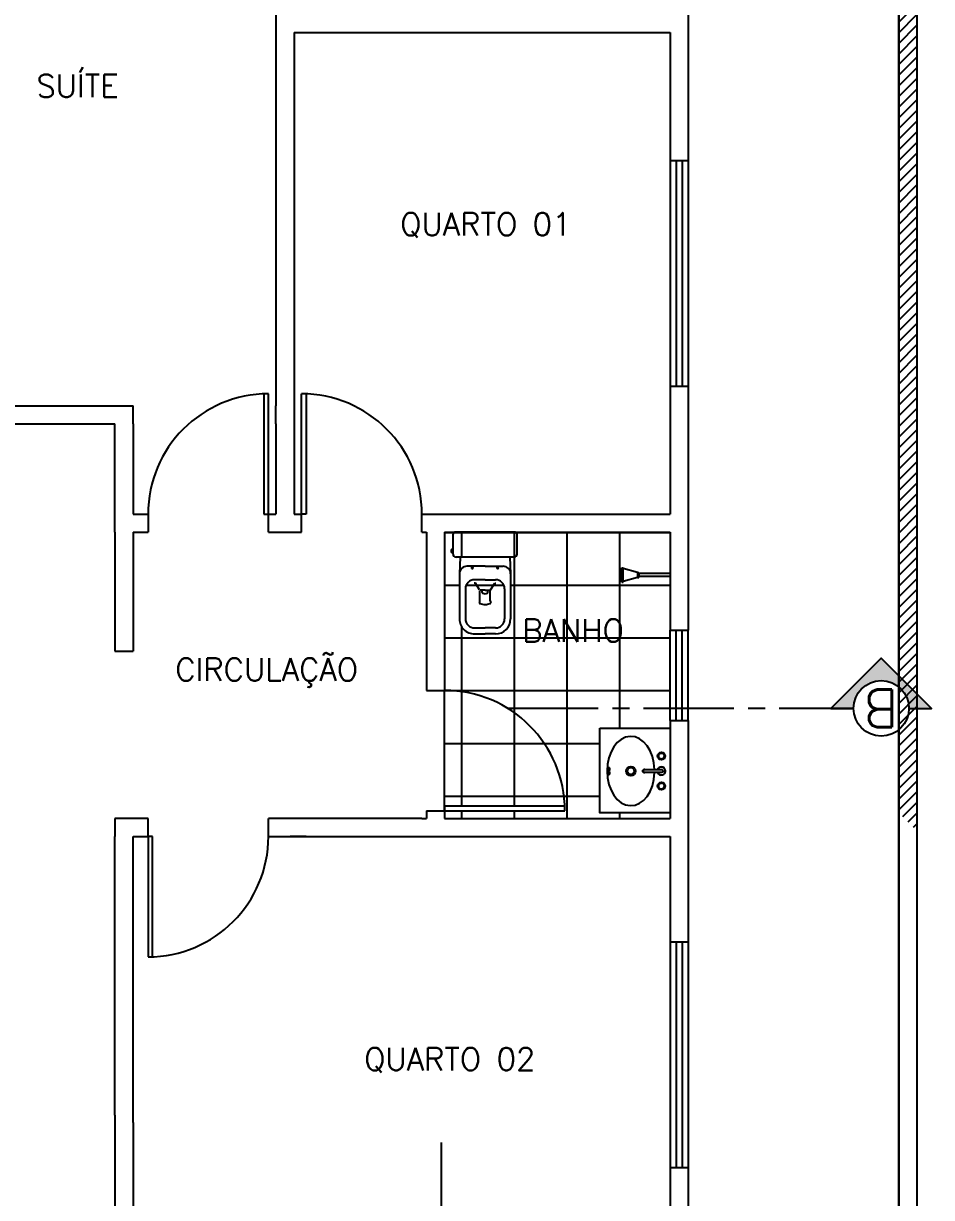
# Model space of a CAD drawing. Header units: millimetres. Extents: x -84873 to 45490, y -31 to 107079.
# Drawn here: x -2178 to 3856, y 27433 to 35232 of the extents above; entities that cross this region are included whole.
import ezdxf
from ezdxf.enums import TextEntityAlignment as Align

# ---------------------------------------------------------------- set-up
doc = ezdxf.new("R2010")
doc.units = ezdxf.units.MM
for name, color, linetype, true_color in [('ARQ-PISO', 9, 'Continuous', 0x808080), ('ARQ-TEXTO3', 3, 'Continuous', 0x00ff00), ('ESQUADRIAS', 7, 'Continuous', 0x992600)]:
    doc.layers.add(name, color=color, linetype=linetype, true_color=true_color)
doc.layers.add('ARQ-PÇ-HIDROSSAN', color=7, linetype='Continuous')
doc.styles.add('textstyle227', font='')
doc.styles.add('textstyle228', font='')
doc.styles.add('textstyle231', font='ROMANS')
doc.styles.add('textstyle232', font='ROMANS')
doc.styles.add('textstyle236', font='')
doc.styles.add('textstyle237', font='')
doc.styles.add('textstyle239', font='')
doc.styles.add('textstyle95', font='arial.ttf')
doc.styles.get('textstyle227').set_extended_font_data('romans')
doc.styles.get('textstyle228').set_extended_font_data('romans')
doc.styles.get('textstyle236').set_extended_font_data('romans')
doc.styles.get('textstyle237').set_extended_font_data('romans')
doc.styles.get('textstyle239').set_extended_font_data('romans')

# ---------------------------------------------------------------- blocks, each defined once
blk = doc.blocks.new('cx-ac-02-planta')
for p, q in [((0, 0.2005), (0, -0.2005)), ((0.145, 0.2125), (0.012, 0.2125)), ((0.165, 0.1925), (0.165, -0.1925)), ((0.165, 0.1651), (0.275, 0.17)), ((0.275, 0.17), (0.575, 0.17)), ((0.225, 0), (0.225, 0.12)), ((0.375, 0.13), (0.575, 0.13)), ((0.225, 0), (0.225, -0.12)), ((0.315, 0), (0.315, 0.07)), ((0.315, 0), (0.315, -0.07)), ((0.3388, 0.0644), (0.3388, 0.0713)), ((0.3827, 0.0368), (0.3388, 0.0644)), ((0.3846, 0), (0.3846, 0.0298)), ((0.3996, 0.0186), (0.3846, 0.0198)), ((0.3846, 0), (0.3846, -0.0298)), ((0.4547, 0.0348), (0.3896, 0.0348)), ((0.635, 0.07), (0.635, 0)), ((0.635, -0.07), (0.635, 0)), ((0.675, 0.07), (0.675, 0)), ((0.675, -0.07), (0.675, 0)), ((0.3827, -0.0368), (0.3388, -0.0644)), ((0.3388, -0.0644), (0.3388, -0.0713)), ((0.3996, -0.0186), (0.3846, -0.0198)), ((0.4547, -0.0348), (0.3896, -0.0348)), ((0.375, -0.13), (0.575, -0.13)), ((0.145, -0.2125), (0.012, -0.2125)), ((0.1136, -0.2125), (0.1136, -0.2205)), ((0.1136, -0.2205), (0.1336, -0.2205)), ((0.1316, -0.2225), (0.1156, -0.2225)), ((0.1336, -0.2125), (0.1336, -0.2205)), ((0.165, -0.1651), (0.275, -0.17)), ((0.275, -0.17), (0.575, -0.17))]:
    blk.add_line(p, q)
for centre, radius, start, end in [((0.012, 0.2005), 0.012, 90, 180), ((0.145, 0.1925), 0.02, 0, 90), ((0.275, 0.12), 0.05, 90, 180), ((0.575, 0.07), 0.1, 0, 90), ((0.241, 0.0844), 0.00967, 164.56292, 180), ((0.241, 0.0844), 0.00967, 180, 195.43708), ((0.2384, 0.0851), 0.00694, 146.30994, 164.56292), ((0.2384, 0.0836), 0.00694, 195.43708, 213.69006), ((0.2367, 0.0862), 0.00493, 121.85353, 146.30994), ((0.2367, 0.0825), 0.00493, 213.69006, 238.14647), ((0.2357, 0.0879), 0.00294, 90, 121.85353), ((0.2357, 0.0808), 0.00294, 238.14647, 270), ((0.2357, 0.0879), 0.00294, 58.14647, 90), ((0.2357, 0.0808), 0.00294, 270, 301.85353), ((0.2346, 0.0862), 0.00493, 33.69006, 58.14647), ((0.2346, 0.0825), 0.00493, 301.85353, 326.30994), ((0.2329, 0.0851), 0.00694, 15.43708, 33.69006), ((0.2329, 0.0836), 0.00694, 326.30994, 344.56292), ((0.2303, 0.0844), 0.00967, 0, 15.43708), ((0.2303, 0.0844), 0.00967, 344.56292, 0), ((0.375, 0.07), 0.06, 90, 180), ((0.575, 0.07), 0.06, 0, 90), ((0.3896, 0.0298), 0.005, 90, 180), ((0.3987, 0.0119), 0.0067, 14.1141, 81.87895), ((0.3532, -0.0045), 0.055, 4.68496, 19.1599), ((0.3532, 0.0045), 0.055, 340.8401, 355.31504), ((0.453, 0.0695), 0.0347, 272.82366, 292.69005), ((0.4683, 0.0329), 0.005, 13.94246, 112.69005), ((0.3628, -0.0019), 0.1161, 0.91585, 18.02033), ((0.3628, 0.0019), 0.1161, 341.97967, 359.08415), ((0.2357, -0.0808), 0.00294, 90, 121.85353), ((0.2357, -0.0808), 0.00294, 58.14647, 90), ((0.375, -0.07), 0.06, 180, 270), ((0.3896, -0.0298), 0.005, 180, 270), ((0.3987, -0.0119), 0.0067, 278.12105, 345.8859), ((0.453, -0.0695), 0.0347, 67.30995, 87.17634), ((0.4683, -0.0329), 0.005, 247.30995, 346.05754), ((0.575, -0.07), 0.1, 270, 0), ((0.575, -0.07), 0.06, 270, 0), ((0.275, -0.12), 0.05, 180, 270), ((0.241, -0.0844), 0.00967, 164.56292, 180), ((0.241, -0.0844), 0.00967, 180, 195.43708), ((0.2384, -0.0836), 0.00694, 146.30994, 164.56292), ((0.2384, -0.0851), 0.00694, 195.43708, 213.69006), ((0.2367, -0.0825), 0.00493, 121.85353, 146.30994), ((0.2367, -0.0862), 0.00493, 213.69006, 238.14647), ((0.2357, -0.0879), 0.00294, 238.14647, 270), ((0.2357, -0.0879), 0.00294, 270, 301.85353), ((0.2346, -0.0825), 0.00493, 33.69006, 58.14647), ((0.2346, -0.0862), 0.00493, 301.85353, 326.30994), ((0.2329, -0.0836), 0.00694, 15.43708, 33.69006), ((0.2329, -0.0851), 0.00694, 326.30994, 344.56292), ((0.2303, -0.0844), 0.00967, 0, 15.43708), ((0.2303, -0.0844), 0.00967, 344.56292, 0), ((0.012, -0.2005), 0.012, 180, 270), ((0.1156, -0.2205), 0.002, 180, 270), ((0.1316, -0.2205), 0.002, 270, 0), ((0.145, -0.1925), 0.02, 270, 0)]:
    blk.add_arc(centre, radius, start, end)
blk = doc.blocks.new('chuv-01-planta')
for p, q in [((-0.3216, -0.0467), (-0.3216, 0.0467)), ((-0.3216, 0.0467), (-0.3133, 0.0467)), ((-0.3133, -0.0467), (-0.3133, 0.0467)), ((-0.2167, 0.0167), (-0.3133, 0.0425)), ((-0.2167, 0.0167), (-0.2083, 0.0167)), ((-0.2167, 0.0167), (-0.2167, -0.0167)), ((-0.2083, 0.0167), (-0.2083, -0.0167)), ((0, 0.0106), (-0.2083, 0.0106)), ((0, 0.0106), (0, -0.0106)), ((-0.3216, -0.0467), (-0.3133, -0.0467)), ((-0.2167, -0.0167), (-0.3133, -0.0425)), ((-0.2167, -0.0167), (-0.2083, -0.0167)), ((0, -0.0106), (-0.2083, -0.0106))]:
    blk.add_line(p, q)
blk = doc.blocks.new('ADC_IND_CORTE1')
at = {"transparency": 33554687}
h = blk.add_hatch(color=256, dxfattribs=at)
edge = h.paths.add_edge_path(flags=0)
edge.add_line((0.1842, 0), (0.3342, 0))
edge.add_line((0.3342, 0), (0, 0.3343))
edge.add_line((0, 0.3343), (-0.3342, 0))
edge.add_line((-0.3342, 0), (-0.1842, 0))
edge.add_arc((0, 0), 0.1842, 0, 180, ccw=False)
for p, q in [((-1.8809, 0), (-2.4819, 0)), ((-1.672, 0), (-1.7856, 0)), ((-0.9794, 0), (-1.5804, 0)), ((-0.7705, 0), (-0.8841, 0)), ((-0.1842, 0), (-0.6789, 0))]:
    blk.add_line(p, q)
blk.add_lwpolyline([(0.1842, 0), (0.3342, 0), (0, 0.3343), (-0.3342, 0), (-0.1842, 0)])
blk.add_circle((0, 0), 0.1842)
at = {"style": 'textstyle95'}
blk.add_attdef('A', text='', height=0.25, dxfattribs=at).set_placement((0, 0), align=Align.MIDDLE)

msp = doc.modelspace()

# ---------------------------------------------------------------- hatches: boundary and pattern name
at = {"layer": 'ARQ-PISO', "ltscale": 0.03, "transparency": 33554687}
h = msp.add_hatch(dxfattribs=at)
h.set_pattern_fill('_USER', color=256, scale=50, angle=45, style=0, pattern_type=0)
h.set_pattern_definition([(45, (65483.98, -1e-11), (-35.35534, 35.35534), [])])
h.paths.add_polyline_path([(3759.5, 40461.4), (3639.5, 40461.4), (3639.5, 29990.7), (3759.5, 29870.7)], flags=0)
h = msp.add_hatch(dxfattribs=at)
h.set_pattern_fill('_USER', color=256, scale=350, angle=90, style=0, pattern_type=0)
h.set_pattern_definition([(90, (65483.98, -2e-11), (-350, 2e-14), []), (180, (65483.98, -2e-11), (-4e-14, -350), [])])
edge = h.paths.add_edge_path(flags=0)
edge.add_line((2119.5, 31202), (2119.5, 31852))
edge.add_line((2119.5, 31852), (619.5, 31852))
edge.add_line((619.5, 31852), (619.5, 30802))
edge.add_arc((619.5, 30002), 800, 0, 90, ccw=False)
edge.add_line((1419.5, 30002), (619.5, 30002))
edge.add_line((619.5, 30002), (619.5, 29952))
edge.add_line((619.5, 29952), (2119.5, 29952))
edge.add_line((2119.5, 29952), (2119.5, 29987.7))
edge.add_line((2119.5, 29987.7), (1652.1, 29987.7))
edge.add_line((1652.1, 29987.7), (1652.1, 30551.2))
edge.add_line((1652.1, 30551.2), (2119.5, 30551.2))
edge.add_line((2119.5, 30551.2), (2119.5, 30602))
edge.add_line((2119.5, 30602), (2119.5, 31202))
h.paths.add_polyline_path([(1797.9, 31521.7), (1797.9, 31615.2), (1806.3, 31615.2), (1806.3, 31611), (1902.8, 31585.1), (1911.2, 31585.1), (1911.2, 31551.8), (1902.8, 31551.8), (1806.3, 31525.9), (1806.3, 31521.7)], flags=0)
edge = h.paths.add_edge_path(flags=0)
edge.add_line((959, 31177), (889, 31177))
edge.add_line((889, 31177), (819, 31177))
edge.add_arc((819, 31277), 100, 180, 270, ccw=False)
edge.add_line((719, 31277), (719, 31577))
edge.add_arc((769, 31577), 50, 174.94621, 180, ccw=False)
edge.add_line((719.2, 31581.4), (723.8, 31687))
edge.add_line((723.8, 31687), (696.5, 31687))
edge.add_arc((696.5, 31707), 20, 180, 270, ccw=False)
edge.add_line((676.5, 31707), (676.5, 31718.4))
edge.add_line((676.5, 31718.4), (666.5, 31718.4))
edge.add_line((666.5, 31718.4), (666.5, 31738.4))
edge.add_line((666.5, 31738.4), (676.5, 31738.4))
edge.add_line((676.5, 31738.4), (676.5, 31707))
edge.add_arc((696.5, 31707), 20, 180, 270)
edge.add_line((696.5, 31687), (1054.1, 31687))
edge.add_line((1054.1, 31687), (1058.8, 31581.4))
edge.add_arc((1009, 31577), 50, 0, 5.05379, ccw=False)
edge.add_line((1059, 31577), (1059, 31277))
edge.add_arc((959, 31277), 100, 270, 360, ccw=False)
edge = h.paths.add_edge_path(flags=0)
edge.add_line((959, 31217), (889, 31217))
edge.add_line((889, 31217), (819, 31217))
edge.add_arc((819, 31277), 60, 180, 270, ccw=False)
edge.add_line((759, 31277), (759, 31477))
edge.add_arc((819, 31477), 60, 90, 180, ccw=False)
edge.add_line((819, 31537), (889, 31537))
edge.add_line((889, 31537), (959, 31537))
edge.add_arc((959, 31477), 60, 0, 90, ccw=False)
edge.add_line((1019, 31477), (1019, 31277))
edge.add_arc((959, 31277), 60, 270, 360, ccw=False)
edge = h.paths.add_edge_path(flags=0)
edge.add_arc((887.1, 31489.2), 116.1, 270.91585, 288.02033, ccw=False)
edge.add_arc((890.8, 31489.2), 116.1, 251.97967, 269.08415, ccw=False)
edge.add_arc((856.1, 31383.7), 5, 157.30995, 256.05754, ccw=False)
edge.add_arc((819.5, 31399), 34.7, 337.30995, 362.82366)
edge.add_line((854.2, 31400.7), (854.2, 31462.4))
edge.add_arc((859.2, 31462.4), 5, 90, 180, ccw=False)
edge.add_line((859.2, 31467.4), (889, 31467.4))
edge.add_line((889, 31467.4), (918.8, 31467.4))
edge.add_arc((918.8, 31462.4), 5, 0, 90, ccw=False)
edge.add_line((923.8, 31462.4), (923.8, 31397.3))
edge.add_arc((958.4, 31399), 34.7, 182.82366, 202.69005)
edge.add_arc((921.8, 31383.7), 5, -76.05754, 22.69005, ccw=False)
edge = h.paths.add_edge_path(flags=0)
edge.add_arc((973.3, 31611), 9.67, 90, 113.14213, ccw=False)
edge.add_arc((973.9, 31613.7), 6.94, 26.80615, 94.57578, ccw=False)
edge.add_arc((975.2, 31617.3), 4.93, 293.51789, 354.68561, ccw=False)
edge.add_arc((973.3, 31621.7), 9.67, 254.56292, 293.14213, ccw=False)
edge.add_arc((972.6, 31619.1), 6.94, 209.5987, 254.56292, ccw=False)
edge.add_arc((971.5, 31615.3), 4.93, 113.48646, 176.73584, ccw=False)
edge = h.paths.add_edge_path(flags=0)
edge.add_arc((973.8, 31621.8), 9.67, 234.90866, 282.93149, ccw=False)
edge.add_arc((969.7, 31616.4), 2.94, 135.51665, 238.40637, ccw=False)
edge.add_arc((972.6, 31613.6), 6.94, 105.43708, 135.88078, ccw=False)
edge.add_arc((972.9, 31610.9), 9.67, 54.90866, 102.93149, ccw=False)
edge.add_arc((977, 31616.3), 2.94, -44.48335, 58.40637, ccw=False)
edge.add_arc((974.1, 31619.1), 6.94, 285.43708, 315.88078, ccw=False)
edge = h.paths.add_edge_path(flags=0)
edge.add_arc((803.9, 31619.1), 6.94, 209.5987, 254.56292, ccw=False)
edge.add_arc((802.8, 31615.3), 4.93, 113.48646, 176.73584, ccw=False)
edge.add_arc((804.6, 31611), 9.67, 90, 113.14213, ccw=False)
edge.add_arc((805.2, 31613.7), 6.94, 26.80615, 94.57578, ccw=False)
edge.add_arc((806.5, 31617.3), 4.93, 293.51789, 354.68561, ccw=False)
edge.add_arc((804.6, 31621.7), 9.67, 254.56292, 293.14213, ccw=False)
edge = h.paths.add_edge_path(flags=0)
edge.add_arc((805, 31621.8), 9.67, 234.90866, 282.93149, ccw=False)
edge.add_arc((801, 31616.4), 2.94, 135.51665, 238.40637, ccw=False)
edge.add_arc((803.9, 31613.6), 6.94, 105.43708, 135.88078, ccw=False)
edge.add_arc((804.2, 31610.9), 9.67, 54.90866, 102.93149, ccw=False)
edge.add_arc((808.2, 31616.3), 2.94, -44.48335, 58.40637, ccw=False)
edge.add_arc((805.3, 31619.1), 6.94, 285.43708, 315.88078, ccw=False)
edge = h.paths.add_edge_path(flags=0)
edge.add_arc((668.5, 31720.4), 2, 90, 270, ccw=False)
edge.add_line((668.5, 31722.4), (668.5, 31734.4))
edge.add_arc((668.5, 31736.4), 2, 90, 270, ccw=False)
edge.add_line((668.5, 31738.4), (668.5, 31718.4))
edge = h.paths.add_edge_path(flags=0)
edge.add_line((619.5, 30802), (619.5, 30032))
edge.add_line((619.5, 30032), (1418.9, 30032))
edge.add_arc((619.5, 30002), 800, 2.1491, 90)
edge = h.paths.add_edge_path(flags=0)
edge.add_line((2119.5, 36292), (2119.5, 36692))
edge.add_line((2119.5, 36692), (407.6, 36692))
edge.add_line((407.6, 36692), (407.6, 36224.6))
edge.add_line((407.6, 36224.6), (-155.9, 36224.6))
edge.add_line((-155.9, 36224.6), (-155.9, 36692))
edge.add_line((-155.9, 36692), (-380.5, 36692))
edge.add_line((-380.5, 36692), (-380.5, 36192))
edge.add_arc((-380.5, 35392), 800, 0, 90, ccw=False)
edge.add_line((419.5, 35392), (-380.5, 35392))
edge.add_line((-380.5, 35392), (-380.5, 35292))
edge.add_line((-380.5, 35292), (2119.5, 35292))
edge.add_line((2119.5, 35292), (2119.5, 35692))
edge.add_line((2119.5, 35692), (2119.5, 36292))
edge = h.paths.add_edge_path(flags=0)
edge.add_arc((843.1, 36417), 50, 90, 180, ccw=False)
edge.add_line((843.1, 36467), (963.1, 36467))
edge.add_line((963.1, 36467), (1083.1, 36467))
edge.add_arc((1083.1, 36417), 50, 5.05379, 90, ccw=False)
edge.add_line((1132.9, 36421.4), (1128.3, 36527))
edge.add_line((1128.3, 36527), (798, 36527))
edge.add_line((798, 36527), (793.1, 36417))
edge = h.paths.add_edge_path(flags=0)
edge.add_line((1033.1, 36057), (963.1, 36057))
edge.add_line((963.1, 36057), (893.1, 36057))
edge.add_arc((893.1, 36117), 60, 180, 270, ccw=False)
edge.add_line((833.1, 36117), (833.1, 36317))
edge.add_arc((893.1, 36317), 60, 90, 180, ccw=False)
edge.add_line((893.1, 36377), (963.1, 36377))
edge.add_line((963.1, 36377), (1033.1, 36377))
edge.add_arc((1033.1, 36317), 60, 0, 90, ccw=False)
edge.add_line((1093.1, 36317), (1093.1, 36117))
edge.add_arc((1033.1, 36117), 60, 270, 360, ccw=False)
h.paths.add_polyline_path([(997.9, 36307.4), (997.9, 36306.3), (998.6, 36307.4)], flags=0)
edge = h.paths.add_edge_path(flags=0)
edge.add_line((943.3, 36307.4), (944.5, 36292.4))
edge.add_arc((951.2, 36293.3), 6.7, 188.12105, 244.39753)
edge.add_arc((967.6, 36338.8), 55, 249.44333, 265.31504)
edge.add_arc((958.6, 36338.8), 55, 274.68496, 290.55667)
edge.add_arc((975, 36293.3), 6.7, 295.60247, 358.54815)
edge.add_line((981.7, 36293.1), (981.4, 36288.7))
edge.add_arc((958.6, 36338.8), 55, 274.68496, 294.42332, ccw=False)
edge.add_arc((967.6, 36338.8), 55, 250.8401, 265.31504, ccw=False)
edge.add_arc((951.2, 36293.3), 6.7, 188.12105, 255.8859, ccw=False)
edge.add_line((944.5, 36292.4), (943.3, 36307.4))
edge.add_line((943.3, 36307.4), (933.3, 36307.4))
edge.add_arc((933.3, 36302.4), 5, 90, 147.64234)
edge.add_line((929.1, 36305), (928.3, 36306.3))
edge.add_line((928.3, 36306.3), (928.3, 36302.4))
edge.add_arc((933.3, 36302.4), 5, 90, 180, ccw=False)
edge.add_line((933.3, 36307.4), (943.3, 36307.4))
edge = h.paths.add_edge_path(flags=0)
edge.add_arc((1043.6, 36456.5), 2.94, 120.25082, 243.61035, ccw=False)
edge.add_arc((1047.2, 36450.8), 9.67, 55.75815, 121.3523, ccw=False)
edge.add_arc((1051.3, 36456.2), 2.94, -59.74918, 63.61035, ccw=False)
edge.add_arc((1047.8, 36461.9), 9.67, 235.75815, 301.3523, ccw=False)
edge = h.paths.add_edge_path(flags=0)
edge.add_arc((1046.7, 36453.6), 6.94, 105.43708, 164.43423, ccw=False)
edge.add_arc((1047.7, 36454), 6.94, 51.39841, 114.02384, ccw=False)
edge.add_arc((1051.8, 36456.5), 2.94, -65.93192, 85.71147, ccw=False)
edge.add_arc((1047.5, 36461.7), 9.67, 220.00207, 305.04214, ccw=False)
edge = h.paths.add_edge_path(flags=0)
edge.add_arc((1048.2, 36459.1), 6.94, 285.43708, 344.43423, ccw=False)
edge.add_arc((1047.2, 36458.7), 6.94, 221.77598, 294.02384, ccw=False)
edge.add_arc((1043.7, 36456.5), 2.94, 121.14594, 236.64221, ccw=False)
edge.add_arc((1047.5, 36451), 9.67, 40.00207, 123.40124, ccw=False)
edge = h.paths.add_edge_path(flags=0)
edge.add_arc((878.7, 36451), 9.67, 40.00207, 123.40124, ccw=False)
edge.add_arc((879.5, 36459.1), 6.94, 285.43708, 344.43423, ccw=False)
edge.add_arc((878.5, 36458.7), 6.94, 221.77598, 294.02384, ccw=False)
edge.add_arc((874.9, 36456.5), 2.94, 121.14594, 236.64221, ccw=False)
edge = h.paths.add_edge_path(flags=0)
edge.add_arc((878, 36453.6), 6.94, 105.43708, 164.43423, ccw=False)
edge.add_arc((879, 36454), 6.94, 9.51826, 114.02384, ccw=False)
edge.add_arc((879, 36461.9), 9.67, 236.25398, 315.21914, ccw=False)
edge.add_arc((874.9, 36456.5), 2.94, 120.25082, 243.61035, ccw=False)
edge.add_arc((878.5, 36450.8), 9.67, 55.75815, 121.3523, ccw=False)
edge.add_arc((882.6, 36456.2), 2.94, -59.74918, 63.61035, ccw=False)
edge.add_arc((878.7, 36461.7), 9.67, 220.00207, 303.40124, ccw=False)
h.paths.add_polyline_path([(1728.6, 36370.4), (1728.6, 36378.7), (1732.8, 36378.7), (1758.7, 36475.3), (1758.7, 36483.7), (1792, 36483.7), (1792, 36475.3), (1817.9, 36378.7), (1822.1, 36378.7), (1822.1, 36370.4)], flags=0)
h.paths.add_polyline_path([(750.6, 36558.4), (740.6, 36558.4), (740.6, 36578.4), (750.6, 36578.4)], flags=0)
edge = h.paths.add_edge_path(flags=0)
edge.add_line((742.6, 36558.4), (742.6, 36562.4))
edge.add_arc((742.6, 36560.4), 2, 90, 270)
edge = h.paths.add_edge_path(flags=0)
edge.add_line((-380.5, 36192), (-380.5, 35422))
edge.add_line((-380.5, 35422), (418.9, 35422))
edge.add_arc((-380.5, 35392), 800, 2.1491, 90)

# ---------------------------------------------------------------- linework, layer by layer
at = {"ltscale": 0.03}
for p, q in [((3639.5, 36812), (3639.5, 23602.3)), ((3759.5, 36812), (3759.5, 23602.3)), ((-500.5, 35392), (-500.5, 32692)), ((-380.5, 35172), (2119.5, 35172)), ((-380.5, 35172), (-380.5, 32692)), ((2119.5, 35172), (2119.5, 34322)), ((2119.5, 34322), (2239.5, 34322)), ((2119.5, 34322), (2119.5, 32822)), ((2159.5, 34322), (2159.5, 32822)), ((2199.5, 34322), (2199.5, 32822)), ((2239.5, 34322), (2239.5, 32822)), ((-550.5, 32772), (-580.5, 32772)), ((-580.5, 32772), (-580.5, 31972)), ((-550.5, 31972), (-550.5, 32772)), ((-330.5, 31972), (-330.5, 32772)), ((-300.5, 32772), (-300.5, 31972)), ((2119.5, 32822), (2119.5, 31972)), ((2119.5, 32822), (2239.5, 32822)), ((-3500.5, 32692), (-1450.5, 32692)), ((-1450.5, 32572), (-1450.5, 32692)), ((-500.5, 32572), (-500.5, 32692)), ((-380.5, 32692), (-380.5, 32572)), ((-3500.5, 32572), (-1570.5, 32572)), ((-1570.5, 31852), (-1570.5, 32572)), ((-1450.5, 32572), (-1450.5, 31972)), ((-500.5, 32572), (-500.5, 31972)), ((-380.5, 32572), (-380.5, 31972)), ((-1450.5, 31972), (-1350.5, 31972)), ((-1450.5, 31972), (-1350.5, 31972)), ((-1350.5, 31972), (-1350.5, 31852)), ((-580.5, 31972), (-550.5, 31972)), ((-550.5, 31972), (-500.5, 31972)), ((-550.5, 31852), (-550.5, 31972)), ((-380.5, 31972), (-330.5, 31972)), ((-330.5, 31852), (-330.5, 31972)), ((-300.5, 31972), (-330.5, 31972)), ((469.5, 31972), (2119.5, 31972)), ((469.5, 31852), (469.5, 31972)), ((-1570.5, 31852), (-1570.5, 31062)), ((-1450.5, 31852), (-1350.5, 31852)), ((-1450.5, 31852), (-1450.5, 31062)), ((-550.5, 31852), (-500.5, 31852)), ((-500.5, 31852), (-380.5, 31852)), ((-380.5, 31852), (-330.5, 31852)), ((-380.5, 31852), (-330.5, 31852)), ((469.5, 31852), (499.5, 31852)), ((499.5, 31852), (499.5, 30802)), ((619.5, 31852), (2119.5, 31852)), ((619.5, 31852), (619.5, 30802)), ((2119.5, 31852), (2119.5, 31202)), ((2119.5, 31202), (2239.5, 31202)), ((2119.5, 30602), (2119.5, 31202)), ((2159.5, 30602), (2159.5, 31202)), ((2199.5, 30602), (2199.5, 31202)), ((2239.5, 30602), (2239.5, 31202)), ((-1570.5, 31062), (-1450.5, 31062)), ((499.5, 30802), (619.5, 30802)), ((619.5, 30002), (619.5, 30802)), ((2119.5, 30602), (2119.5, 29952)), ((2119.5, 30602), (2239.5, 30602)), ((1419.5, 30032), (619.5, 30032)), ((619.5, 30032), (619.5, 30002)), ((-1350.5, 29952), (-1570.5, 29952)), ((-1570.5, 29952), (-1570.5, 29832)), ((-1350.5, 29832), (-1350.5, 29952)), ((469.5, 29952), (-550.5, 29952)), ((-550.5, 29832), (-550.5, 29952)), ((469.5, 29952), (499.5, 29952)), ((499.5, 30002), (499.5, 29952)), ((499.5, 30002), (619.5, 30002)), ((619.5, 30002), (619.5, 29952)), ((619.5, 30002), (1419.5, 30002)), ((619.5, 29952), (2119.5, 29952)), ((-1570.5, 27981), (-1570.5, 29832)), ((-1450.5, 29832), (-1350.5, 29832)), ((-1450.5, 27931.3), (-1450.5, 29832)), ((-1350.5, 29832), (-1350.5, 29032)), ((-1320.5, 29832), (-1350.5, 29832)), ((-1320.5, 29032), (-1320.5, 29832)), ((-550.5, 29832), (2119.5, 29832)), ((-330.5, 29832), (-405.5, 29832)), ((-300.5, 29832), (-330.5, 29832)), ((2119.5, 29832), (2119.5, 29132)), ((2119.5, 29132), (2239.5, 29132)), ((2119.5, 29132), (2119.5, 27632)), ((2159.5, 29132), (2159.5, 27632)), ((2199.5, 29132), (2199.5, 27632)), ((2239.5, 29132), (2239.5, 27632)), ((-1570.5, 27981), (-1570.5, 26092)), ((-1450.5, 27931.3), (-1450.5, 26932)), ((2119.5, 27632), (2119.5, 26932)), ((2119.5, 27632), (2239.5, 27632))]:
    msp.add_line(p, q, dxfattribs=at)
for p, q in [((1947.4, 30276.5), (1948.5, 30276.5)), ((1949.2, 30276.5), (1950.6, 30276.5)), ((1948.5, 30255.9), (1947.4, 30255.9)), ((1950.6, 30255.9), (1949.2, 30255.9))]:
    msp.add_line(p, q)
for points in [[(3759.5, 40461.4), (3759.5, 21843.5), (3639.5, 21843.5), (3639.5, 40461.4)], [(1652.1, 30551.2), (2119.5, 30551.2), (2119.5, 29987.7), (1652.1, 29987.7)]]:
    msp.add_lwpolyline(points, close=True, dxfattribs=at)
for points in [[(2239.5, 35692), (2239.5, 34322)], [(2239.5, 32822), (2239.5, 31202)], [(2239.5, 30602), (2239.5, 29132)], [(2239.5, 27632), (2239.5, 26812), (469.5, 26812), (-1450.5, 26812)]]:
    msp.add_lwpolyline(points, dxfattribs=at)
for points in [[(2041, 30366.1, 1), (2081.1, 30366.1, -2.414214), (2061, 30386.1, -0.414214), (2081.1, 30366.1)], [(1950.6, 30276.5), (2061, 30276.5, -1), (2061, 30255.9), (1950.6, 30255.9)]]:
    msp.add_lwpolyline(points, format="xyb")
for points in [[(1947.4, 30255.9), (1945.6, 30256), (1943.9, 30256.5), (1942.2, 30257.3), (1940.8, 30258.3), (1939.5, 30259.6), (1938.5, 30261), (1937.7, 30262.7), (1937.3, 30264.4), (1937.1, 30266.2), (1937.3, 30268), (1937.7, 30269.7), (1938.5, 30271.3), (1939.5, 30272.8), (1940.8, 30274.1), (1942.2, 30275.1), (1943.9, 30275.9), (1945.6, 30276.3), (1947.4, 30276.5)], [(1946.9, 30276.3), (1945.2, 30275.7), (1943.6, 30274.9), (1942.2, 30273.8), (1940.9, 30272.5), (1940, 30271), (1939.3, 30269.3), (1938.9, 30267.6), (1938.8, 30266.2)], [(1938.8, 30266.2), (1939, 30264.4), (1939.4, 30262.7), (1940.2, 30261), (1941.2, 30259.6), (1942.5, 30258.3), (1943.9, 30257.3), (1945.6, 30256.5), (1946.9, 30256.1)], [(1949.2, 30255.9), (1947.4, 30256), (1945.7, 30256.5), (1944, 30257.2), (1942.6, 30258.3), (1941.3, 30259.6), (1940.3, 30261), (1939.5, 30262.7), (1939.1, 30264.4), (1938.9, 30266.2), (1939.1, 30268), (1939.5, 30269.7), (1940.3, 30271.4), (1941.3, 30272.8), (1942.6, 30274.1), (1944, 30275.1), (1945.7, 30275.9), (1947.4, 30276.4), (1949.2, 30276.5)], [(1950.5, 30276.5), (1948.7, 30276.4), (1947, 30275.9), (1945.4, 30275.1), (1943.9, 30274.1), (1942.6, 30272.8), (1941.6, 30271.3), (1940.9, 30269.7), (1940.4, 30268), (1940.3, 30266.2), (1940.4, 30264.4), (1940.9, 30262.7), (1941.6, 30261), (1942.7, 30259.6), (1943.9, 30258.3), (1945.4, 30257.2), (1947, 30256.5), (1948.8, 30256), (1950.6, 30255.9)], [(1950.5, 30276.5), (1950.6, 30276.5)]]:
    msp.add_lwpolyline(points)
msp.add_lwpolyline([(2061, 30186.3, 0.414214), (2041, 30166.3, 1), (2081.1, 30166.3, -2.414214)], format="xyb", close=True)
for centre, radius in [((2061, 30366.1), 25), ((1858, 30266.3), 31), ((1858, 30266.3), 22.5), ((2061, 30166.3), 25)]:
    msp.add_circle(centre, radius)
for centre, start, end in [((-550.5, 31972), 90, 180), ((-330.5, 31972), 0, 90), ((619.5, 30002), 0, 90), ((-1350.5, 29832), 270, 0)]:
    msp.add_arc(centre, 800, start, end, dxfattribs=at)
for centre, radius, start, end in [((2061, 30366.1), 20, 90, 180), ((1982.7, 30266.2), 272.7, 175.7546, 184.2454), ((1713.3, 30286.2), 2.5, 355.75459, 175.7546), ((1982.7, 30266.2), 267.7, 175.7546, 184.2454), ((2061, 30266.3), 27, 90, 157.67712), ((2061, 30266.3), 27, 202.6883, 90), ((2061, 30266.3), 26, 203.60737, 156.77211), ((1713.3, 30246.2), 2.5, 184.2454, 4.24539), ((2061, 30166.3), 20, 0, 90)]:
    msp.add_arc(centre, radius, start, end)
msp.add_ellipse((1858, 30266.2), major_axis=(0, -229.9), ratio=0.687346, start_param=1.615746, end_param=7.809032)

# ---------------------------------------------------------------- block references
at = {"layer": 'ARQ-PÇ-HIDROSSAN', "ltscale": 0.03, "xscale": 1000, "yscale": 1000, "zscale": 1000, "rotation": 270}
msp.add_blockref('cx-ac-02-planta', (889, 31852), dxfattribs=at)
at = {"layer": 'ARQ-PÇ-HIDROSSAN', "ltscale": 0.03, "xscale": 1000, "yscale": 1000, "zscale": 1000}
msp.add_blockref('chuv-01-planta', (2119.5, 31568.5), dxfattribs=at)
at = {"layer": 'ESQUADRIAS'}
ref = msp.add_blockref('ADC_IND_CORTE1', (3522, 30682.5), dxfattribs=dict(at, xscale=1000, yscale=1000, zscale=1000))
ref.add_attrib('A', 'B', dxfattribs={"layer": '0', "height": 250, "rotation": 180, "style": 'textstyle231'}).set_placement((3522, 30682.5), align=Align.MIDDLE)
ref = msp.add_blockref('ADC_IND_CORTE1', (598.8, 25317.4), dxfattribs=dict(at, xscale=1000, yscale=1000, zscale=1000, rotation=270))
ref.add_attrib('A', 'B', dxfattribs={"layer": '0', "height": 250, "rotation": 270, "style": 'textstyle232'}).set_placement((598.8, 25317.4), align=Align.MIDDLE)

# ---------------------------------------------------------------- texts
at = {"layer": 'ARQ-TEXTO3', "char_height": 150, "attachment_point": 5}
for s, insert, style in [('SUÍTE', (-1819, 34817.1), 'textstyle239'), ('QUARTO 01', (894.2, 33892.1), 'textstyle237'), ('BANHO', (1474.2, 31199.7), 'textstyle228'), ('CIRCULAÇÃO', (-561.8, 30919.4), 'textstyle227'), ('QUARTO 02', (654.5, 28345.9), 'textstyle236')]:
    msp.add_mtext(s, dxfattribs=dict(at, insert=insert, style=style))

doc.saveas('drawing.dxf')
